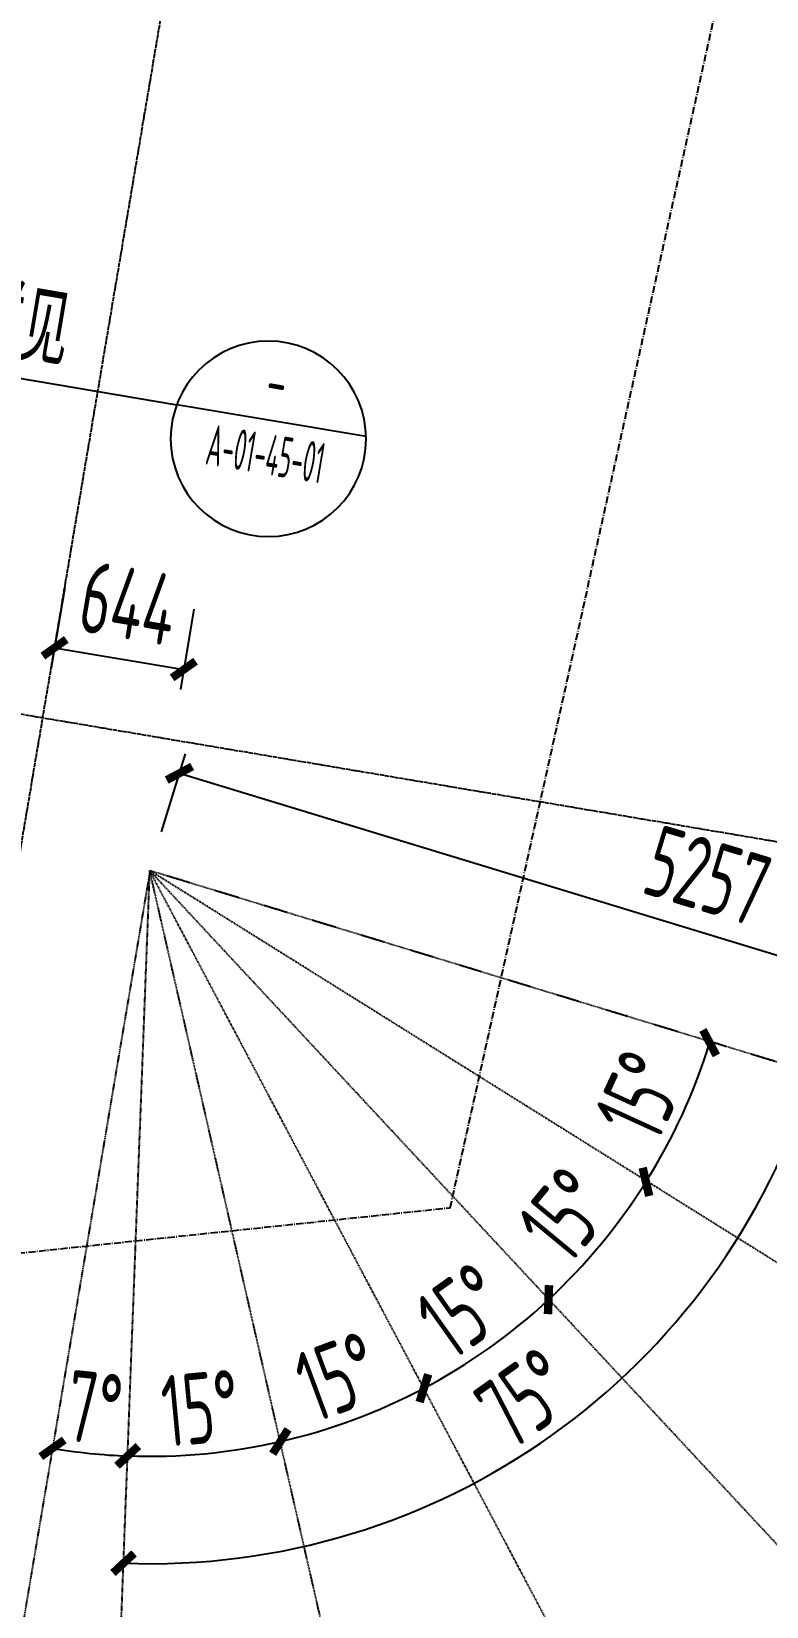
# Model space of a CAD drawing. Extents: x 12199666 to 24617114, y 1197707 to 2548648.
# Drawn here: x 12320480 to 12324090, y 1247708 to 1255445 of the extents above; entities that cross this region are included whole.
import ezdxf
from ezdxf.enums import TextEntityAlignment as Align

# ---------------------------------------------------------------- set-up
doc = ezdxf.new("R2010")
doc.units = 0
doc.header["$LTSCALE"] = 10
doc.header["$MEASUREMENT"] = 0
for name, pattern in [('TX-GRID-T1$0$TX-GRID-T1$0$DOTE', [2.42, 2, -0.2, 0.02, -0.2]), ('TX-PLAN-T1-DI$0$DASHDOT2', [0.5, 0.25, -0.125, 0, -0.125]), ('TX-PLAN-T1-F11$0$\\M+1946A\\M+190FC\\M+182CC\\M+18EED\\M+197DE-5', [5.291537, 3.527692, -0.705771, 0.352692, -0.705383]), ('TX-PLAN-T1-F11$0$ACAD_ISO04W100', [30, 24, -3, 0, -3])]:
    doc.linetypes.add(name, pattern=pattern)
for name, color, linetype in [('TX-GRID-T1$0$TX-GRID-T1$0$DOTE', 1, 'Continuous'), ('TX-PLAN-T1-DI$0$A-DIMS-100', 1, 'Continuous'), ('TX-PLAN-T1-F11$0$A-FIRE', 1, 'Continuous'), ('TX-PLAN-T1-F11$0$F-Alum', 4, 'Continuous'), ('TX-PLAN-T1-F11$0$F-center', 6, 'TX-PLAN-T1-F11$0$ACAD_ISO04W100'), ('TX-PLAN-T1-F11$0$F-concrete', 7, 'Continuous'), ('TX-PLAN-T1-F11$0$F-dim', 1, 'Continuous'), ('TX-PLAN-T1-F11$0$F-Glass', 5, 'Continuous'), ('TX-PLAN-T1-F11$0$F_MISC', 8, 'Continuous'), ('TX-PLAN-T1-F11$0$G-VOID', 5, 'TX-PLAN-T1-F11$0$\\M+1946A\\M+190FC\\M+182CC\\M+18EED\\M+197DE-5'), ('TX-PLAN-T1-F11$0$X-01-10-02$0$A-SYMB-NUMB-150', 4, 'Continuous'), ('TX-PLAN-T1-F11$0$X-01-10-02$0$A-SYMB-NUMB-T', 10, 'Continuous'), ('TX-PLAN-T1-F11$0$X-01-10-02$0$A-SYMB-STRS', 1, 'Continuous')]:
    doc.layers.add(name, color=color, linetype=linetype)
doc.layers.add('TX-PLAN-T1-F11$0$_EDO-ALUMINIUM-SECTION', color=90, linetype='Continuous', lineweight=30)
doc.styles.add('TX-PLAN-T1-DI$0$XD2008', font='xd-hzs.shx', dxfattribs={"width": 0.7, "bigfont": 'xd-hztxt.shx'})
doc.styles.add('TX-PLAN-T1-F11$0$X-01-10-02$0$XD2008', font='xd-hzs.shx', dxfattribs={"width": 0.7, "bigfont": 'xd-hztxt.shx'})
doc.dimstyles.new('TX-PLAN-T1-DI$0$XD100', dxfattribs={"dimscale": 100, "dimtxt": 3.5, "dimasz": 1.5, "dimexe": 1, "dimexo": 2, "dimgap": 0.5, "dimtad": 1, "dimdec": 0, "dimdsep": 46, "dimtxsty": 'TX-PLAN-T1-DI$0$XD2008', "dimcen": 2.5, "dimclrt": 4, "dimaunit": 1, "dimadec": 0, "dimazin": 0, "dimtfac": 1, "dimtdec": 0, "dimtix": 1, "dimtmove": 2, "dimatfit": 3, "dimfxl": 0, "dimtolj": 1, "dimtzin": 0, "dimarcsym": 0})
doc.dimstyles.new('TX-PLAN-T1-DI$0$XD100$0', dxfattribs={"dimscale": 100, "dimtxt": 3.5, "dimasz": 1, "dimexe": 1, "dimexo": 2, "dimgap": 0.5, "dimtad": 1, "dimdec": 0, "dimdsep": 46, "dimtxsty": 'TX-PLAN-T1-DI$0$XD2008', "dimblk1": 'TX-PLAN-T1-DI$0$_ArchTick', "dimblk2": 'TX-PLAN-T1-DI$0$_ArchTick', "dimsah": 1, "dimcen": 2.5, "dimclrt": 4, "dimaunit": 1, "dimadec": 0, "dimazin": 0, "dimtfac": 1, "dimtdec": 0, "dimtix": 1, "dimtmove": 2, "dimatfit": 3, "dimfxl": 0, "dimtolj": 1, "dimtzin": 0, "dimarcsym": 0})

# ---------------------------------------------------------------- blocks, each defined once
blk = doc.blocks.new('TX-GRID-T1')
at = {"layer": 'TX-GRID-T1$0$TX-GRID-T1$0$DOTE', "linetype": 'TX-GRID-T1$0$TX-GRID-T1$0$DOTE'}
for p, q in [((12319262.7, 1244529.3), (12326316.4, 1286338.5)), ((12328177.4, 1250783.4), (12286269.7, 1257853.8))]:
    blk.add_line(p, q, dxfattribs=at)
blk = doc.blocks.new('TX-PLAN-T1-F11$0$A$C3FFC0167')
at = {"layer": 'TX-PLAN-T1-F11$0$F-dim'}
for p, q in [((-5, 0), (5, 0)), ((0, 5), (0, -5))]:
    blk.add_line(p, q, dxfattribs=at)
blk.add_circle((0, 0), 2, dxfattribs=at)
blk = doc.blocks.new('TX-PLAN-T1-F11$0$jiao2')
for p, q in [((-1328.2, 341.9, 0), (-1050.6, -395.5, 0)), ((-1294.2, 336.7, 0), (-1022.6, -384.9, 0))]:
    blk.add_line(p, q)
at = {"layer": 'TX-PLAN-T1-F11$0$F-Alum', "elevation": 0}
for points in [[(-1200.5, 513.6), (-1228.3, 587.6), (-1329, 344), (-1326.9, 338.5), (-1310.1, 379.1), (-1284.3, 310.6), (-1200.5, 513.6)], [(-973.8, -88.7), (-1200.5, 513.6), (-1239.6, 418.9), (-1039.3, -113.4)], [(-1022.6, -384.9), (-1050.6, -395.5), (-1326.9, 338.5), (-1310.1, 379.1), (-1022.6, -384.9)], [(-29.9, 266.5), (-973.8, -88.7), (-899.5, -286.1), (-60.7, 29.6), (-29.9, 266.5)], [(-47.5, -24.3), (-49.6, -40), (-7.2, -24.1), (33.7, 290.5), (-29.9, 266.5), (-60.7, 29.6), (-1.3, 51.9), (-9.4, -9.9), (-47.5, -24.3), (-49.6, -40)], [(-903.2, -361.3), (-908.1, -348.2), (-982.9, -376.4), (-1002.3, -324.9), (-899.5, -286.1), (-973.8, -88.7), (-1080.4, -128.8), (-986.7, -377.8), (-1048.5, -401.1), (-1043.6, -414.2), (-903.2, -361.3)]]:
    blk.add_lwpolyline(points, dxfattribs=at)
at = {"layer": 'TX-PLAN-T1-F11$0$F-center', "extrusion": (8.46953e-07, -8.46953e-07, 1)}
blk.add_line((-1230.9, 597.1, 0), (-1332.1, 352.2, 0), dxfattribs=at)
at = {"layer": 'TX-PLAN-T1-F11$0$F-center'}
blk.add_line((51.1, 393.2, 0), (0, 0), dxfattribs=at)
at = {"layer": 'TX-PLAN-T1-F11$0$F-concrete'}
for p in [(-1150.6, 721.6, 0), (89.6, 407.7, 0)]:
    blk.add_line(p, (-893.2, 37.8, 0), dxfattribs=at)
at = {"layer": 'TX-PLAN-T1-F11$0$F-Glass', "elevation": 0}
blk.add_lwpolyline([(-19.5, 36.5), (-25.4, -9.6), (-971, -365.5), (-985.5, -327.1), (-19.5, 36.5)], dxfattribs=at)
at = {"layer": 'TX-PLAN-T1-F11$0$F_MISC', "rotation": 30.01599997489867}
for p in [(-1332.1, 352.2, 0), (0, 0)]:
    blk.add_blockref('TX-PLAN-T1-F11$0$A$C3FFC0167', p, dxfattribs=at)
blk = doc.blocks.new('TX-PLAN-T1-F11$0$A$C21521A5F')
at = {"color": 2, "true_color": 0xf1eb1f, "extrusion": (2.91824e-07, -2.98369e-06, 1), "rotation": 59.92032156323366}
blk.add_blockref('TX-PLAN-T1-F11$0$jiao2', (-693, -8143.1, 0), dxfattribs=at)
blk = doc.blocks.new('TX-PLAN-T1-F11$0$标准层幕墙0118')
at = {"color": 3}
blk.add_blockref('TX-PLAN-T1-F11$0$A$C21521A5F', (32561.3, 9139.8, 0), dxfattribs=at)
blk = doc.blocks.new('TX-PLAN-T1-DI$0$_ArchTick')
at = {"color": 0, "linetype": 'ByBlock', "const_width": 0.4}
blk.add_lwpolyline([(-0.5, -0.5), (0.5, 0.5)], dxfattribs=at)
blk = doc.blocks.new('*D255')
at = {"layer": 'TX-PLAN-T1-DI$0$A-DIMS-100', "color": 0, "lineweight": -2, "transparency": 16777216}
blk.add_arc((12321061.1, 1251317.3), 2871.9, 260.42362, 267.82402, dxfattribs=at)
at = {"layer": 'TX-PLAN-T1-DI$0$A-DIMS-100', "color": 0, "lineweight": -2, "transparency": 16777216, "xscale": 100, "yscale": 100, "zscale": 100}
for p, rotation in [((12320583.3, 1248485.4), 170.4236160359517), ((12320952.1, 1248447.5), 357.8240176454626)]:
    blk.add_blockref('TX-PLAN-T1-DI$0$_ArchTick', p, dxfattribs=dict(at, rotation=rotation))
at = {"layer": 'TX-PLAN-T1-DI$0$A-DIMS-100', "color": 4, "transparency": 16777216, "insert": (12320790.1, 1248684.3), "char_height": 350, "attachment_point": 5, "rotation": 354.12382, "style": 'TX-PLAN-T1-DI$0$XD2008'}
blk.add_mtext('\\A1;7°', dxfattribs=at)
blk = doc.blocks.new('*D258')
at = {"layer": 'TX-PLAN-T1-DI$0$A-DIMS-100', "color": 0, "lineweight": -2, "transparency": 16777216}
blk.add_arc((12321061.3, 1251322.9), 3404.3, 267.82402, 343.02321, dxfattribs=at)
at = {"layer": 'TX-PLAN-T1-DI$0$A-DIMS-100', "color": 0, "lineweight": -2, "transparency": 16777216, "xscale": 100, "yscale": 100, "zscale": 100}
for p, rotation in [((12324317.3, 1250328.9), 73.02321373266673), ((12320932.1, 1247921.1), 177.8240176454401)]:
    blk.add_blockref('TX-PLAN-T1-DI$0$_ArchTick', p, dxfattribs=dict(at, rotation=rotation))
at = {"layer": 'TX-PLAN-T1-DI$0$A-DIMS-100', "color": 4, "transparency": 16777216, "insert": (12322904.1, 1248732.2), "char_height": 350, "attachment_point": 5, "rotation": 35.42362, "style": 'TX-PLAN-T1-DI$0$XD2008'}
blk.add_mtext('\\A1;75°', dxfattribs=at)
blk = doc.blocks.new('*D259')
at = {"layer": 'TX-PLAN-T1-DI$0$A-DIMS-100', "color": 0, "lineweight": -2, "transparency": 16777216}
blk.add_arc((12321061.8, 1251321.7), 2875.5, 297.88052, 312.92036, dxfattribs=at)
at = {"layer": 'TX-PLAN-T1-DI$0$A-DIMS-100', "color": 0, "lineweight": -2, "transparency": 16777216, "xscale": 100, "yscale": 100, "zscale": 100}
for p, rotation in [((12323020, 1249216), 42.92035915392496), ((12322406.5, 1248780), 207.8805199399918)]:
    blk.add_blockref('TX-PLAN-T1-DI$0$_ArchTick', p, dxfattribs=dict(at, rotation=rotation))
at = {"layer": 'TX-PLAN-T1-DI$0$A-DIMS-100', "color": 4, "transparency": 16777216, "insert": (12322597.2, 1249161.2), "char_height": 350, "attachment_point": 5, "rotation": 35.40044, "style": 'TX-PLAN-T1-DI$0$XD2008'}
blk.add_mtext('\\A1;15°', dxfattribs=at)
blk = doc.blocks.new('*D260')
at = {"layer": 'TX-PLAN-T1-DI$0$A-DIMS-100', "color": 0, "lineweight": -2, "transparency": 16777216}
blk.add_arc((12321062, 1251322.4), 2875.5, 327.88052, 342.92036, dxfattribs=at)
at = {"layer": 'TX-PLAN-T1-DI$0$A-DIMS-100', "color": 0, "lineweight": -2, "transparency": 16777216, "xscale": 100, "yscale": 100, "zscale": 100}
for p, rotation in [((12323810.6, 1250477.9), 72.92035915394572), ((12323497.3, 1249793.6), 237.8805199399995)]:
    blk.add_blockref('TX-PLAN-T1-DI$0$_ArchTick', p, dxfattribs=dict(at, rotation=rotation))
at = {"layer": 'TX-PLAN-T1-DI$0$A-DIMS-100', "color": 4, "transparency": 16777216, "insert": (12323471.9, 1250219.1), "char_height": 350, "attachment_point": 5, "rotation": 65.40044, "style": 'TX-PLAN-T1-DI$0$XD2008'}
blk.add_mtext('\\A1;15°', dxfattribs=at)
blk = doc.blocks.new('*D244')
at = {"layer": 'TX-PLAN-T1-DI$0$A-DIMS-100', "color": 0, "lineweight": -2, "transparency": 16777216}
blk.add_arc((12321061.8, 1251322.1), 2875.5, 312.88052, 327.92036, dxfattribs=at)
at = {"layer": 'TX-PLAN-T1-DI$0$A-DIMS-100', "color": 0, "lineweight": -2, "transparency": 16777216, "xscale": 100, "yscale": 100, "zscale": 100}
for p, rotation in [((12323498.3, 1249794.9), 57.9203591539333), ((12323018.5, 1249215), 222.8805199399829)]:
    blk.add_blockref('TX-PLAN-T1-DI$0$_ArchTick', p, dxfattribs=dict(at, rotation=rotation))
at = {"layer": 'TX-PLAN-T1-DI$0$A-DIMS-100', "color": 4, "transparency": 16777216, "insert": (12323104.1, 1249632.6), "char_height": 350, "attachment_point": 5, "rotation": 50.40044, "style": 'TX-PLAN-T1-DI$0$XD2008'}
blk.add_mtext('\\A1;15°', dxfattribs=at)
blk = doc.blocks.new('*D245')
at = {"layer": 'TX-PLAN-T1-DI$0$A-DIMS-100', "color": 0, "lineweight": -2, "transparency": 16777216}
blk.add_arc((12321061.3, 1251321.7), 2875.5, 267.84092, 282.88076, dxfattribs=at)
at = {"layer": 'TX-PLAN-T1-DI$0$A-DIMS-100', "color": 0, "lineweight": -2, "transparency": 16777216, "xscale": 100, "yscale": 100, "zscale": 100}
for p, rotation in [((12321702.3, 1248518.6), 12.88076408036542), ((12320952.9, 1248448.3), 177.8409248664741)]:
    blk.add_blockref('TX-PLAN-T1-DI$0$_ArchTick', p, dxfattribs=dict(at, rotation=rotation))
at = {"layer": 'TX-PLAN-T1-DI$0$A-DIMS-100', "color": 4, "transparency": 16777216, "insert": (12321308.9, 1248682.8), "char_height": 350, "attachment_point": 5, "rotation": 5.36084, "style": 'TX-PLAN-T1-DI$0$XD2008'}
blk.add_mtext('\\A1;15°', dxfattribs=at)
blk = doc.blocks.new('*D246')
at = {"layer": 'TX-PLAN-T1-DI$0$A-DIMS-100', "color": 0, "lineweight": -2, "transparency": 16777216}
blk.add_arc((12321061.6, 1251321.8), 2875.5, 282.88052, 297.92036, dxfattribs=at)
at = {"layer": 'TX-PLAN-T1-DI$0$A-DIMS-100', "color": 0, "lineweight": -2, "transparency": 16777216, "xscale": 100, "yscale": 100, "zscale": 100}
for p, rotation in [((12322408, 1248781.1), 27.92035915390391), ((12321702.6, 1248518.7), 192.8805199400128)]:
    blk.add_blockref('TX-PLAN-T1-DI$0$_ArchTick', p, dxfattribs=dict(at, rotation=rotation))
at = {"layer": 'TX-PLAN-T1-DI$0$A-DIMS-100', "color": 4, "transparency": 16777216, "insert": (12321985.5, 1248837.6), "char_height": 350, "attachment_point": 5, "rotation": 20.40044, "style": 'TX-PLAN-T1-DI$0$XD2008'}
blk.add_mtext('\\A1;15°', dxfattribs=at)
blk = doc.blocks.new('*D247')
at = {"layer": 'TX-PLAN-T1-DI$0$A-DIMS-100', "color": 0, "lineweight": -2, "transparency": 16777216}
for p, q in [((12320643.5, 1252713.8), (12320577, 1252319.3)), ((12321278.1, 1252606.7), (12321211.5, 1252212.3)), ((12320593.6, 1252417.9), (12321228.2, 1252310.9))]:
    blk.add_line(p, q, dxfattribs=at)
at = {"layer": 'TX-PLAN-T1-DI$0$A-DIMS-100', "color": 0, "lineweight": -2, "transparency": 16777216, "xscale": 100, "yscale": 100, "zscale": 100}
for p, rotation in [((12320593.6, 1252417.9), 170.4236160359766), ((12321228.2, 1252310.9), 350.4236160359766)]:
    blk.add_blockref('TX-PLAN-T1-DI$0$_ArchTick', p, dxfattribs=dict(at, rotation=rotation))
at = {"layer": 'TX-PLAN-T1-DI$0$A-DIMS-100', "color": 4, "transparency": 16777216, "insert": (12320956.6, 1252635.6), "char_height": 350, "attachment_point": 5, "rotation": 350.42362, "style": 'TX-PLAN-T1-DI$0$XD2008'}
blk.add_mtext('\\A1;644', dxfattribs=at)
blk = doc.blocks.new('*D249')
at = {"layer": 'TX-PLAN-T1-DI$0$A-DIMS-100', "color": 0, "lineweight": -2, "transparency": 16777216}
for p, q in [((12321119.3, 1251514.4), (12321235.8, 1251896.8)), ((12321206.7, 1251801.2), (12326235.1, 1250268.9)), ((12326147.7, 1249982.1), (12326264.2, 1250364.6))]:
    blk.add_line(p, q, dxfattribs=at)
at = {"layer": 'TX-PLAN-T1-DI$0$A-DIMS-100', "color": 0, "lineweight": -2, "transparency": 16777216, "xscale": 100, "yscale": 100, "zscale": 100}
for p, rotation in [((12321206.7, 1251801.2), 163.0527609454925), ((12326235.1, 1250268.9), 343.0527609454925)]:
    blk.add_blockref('TX-PLAN-T1-DI$0$_ArchTick', p, dxfattribs=dict(at, rotation=rotation))
at = {"layer": 'TX-PLAN-T1-DI$0$A-DIMS-100', "color": 4, "transparency": 16777216, "insert": (12323801, 1251298.1), "char_height": 350, "attachment_point": 5, "rotation": 343.05276, "style": 'TX-PLAN-T1-DI$0$XD2008'}
blk.add_mtext('\\A1;5257', dxfattribs=at)
blk = doc.blocks.new('*D254')
at = {"layer": 'TX-PLAN-T1-DI$0$A-DIMS-100', "color": 0, "lineweight": -2, "transparency": 16777216}
blk.add_arc((12320501, 1252120.9), 8297.6, 260.42362, 350.40108, dxfattribs=at)
at = {"layer": 'TX-PLAN-T1-DI$0$A-DIMS-100', "color": 0, "lineweight": -2, "transparency": 16777216, "xscale": 100, "yscale": 100, "zscale": 100}
for p, rotation in [((12328682.4, 1250737.3), 80.40108037310675), ((12319120.6, 1243938.9), 170.4236160333639)]:
    blk.add_blockref('TX-PLAN-T1-DI$0$_ArchTick', p, dxfattribs=dict(at, rotation=rotation))
at = {"layer": 'TX-PLAN-T1-DI$0$A-DIMS-100', "color": 4, "transparency": 16777216, "insert": (12325178.7, 1245541.7), "char_height": 350, "attachment_point": 5, "rotation": 35.41235, "style": 'TX-PLAN-T1-DI$0$XD2008'}
blk.add_mtext('\\A1;1378x7', dxfattribs=at)
blk = doc.blocks.new('TX-PLAN-T1-F11$0$X-01-10-02$0$ECADI-TAG-DWGREF')
at = {"color": 1}
blk.add_line((-5.892, 1.132), (5.892, 1.132), dxfattribs=at)
blk.add_circle((0, 0), 6, dxfattribs=at)
at = {"style": 'TX-PLAN-T1-F11$0$X-01-10-02$0$XD2008', "width": 0.7}
blk.add_attdef('88', text='', height=2.5, dxfattribs=at).set_placement((0.046, 2.052), align=Align.CENTER)
blk.add_attdef('88-888', text='', height=2.5, dxfattribs=at).set_placement((0, 0.311), align=Align.TOP_CENTER)
blk = doc.blocks.new('TX-PLAN-T1-DI')
at = {"layer": 'TX-PLAN-T1-DI$0$A-DIMS-100', "linetype": 'TX-PLAN-T1-DI$0$DASHDOT2', "elevation": 0}
for points in [[(12321061.8, 1251321.7), (12319967.9, 1244837.7)], [(12320814.1, 1244817.8), (12321061.3, 1251321.7)], [(12327294, 1249420.2), (12321061, 1251323)], [(12325393.3, 1246668), (12321061, 1251323)], [(12322487.7, 1245075.3), (12321061, 1251323)], [(12324035.9, 1245704.4), (12321061.3, 1251321.7)], [(12326498.7, 1247923.4), (12321062.3, 1251322.6)]]:
    blk.add_lwpolyline(points, dxfattribs=at)
at = {"layer": 'TX-PLAN-T1-DI$0$A-DIMS-100'}
dim = blk.add_angular_dim_2l(base=(12323395.5, 1244344.5), line1=((12329185, 1250652.3), (12299769.2, 1255627)), line2=((12319569.3, 1246598.8), (12319037.6, 1243447)), text='1378x7', dimstyle='TX-PLAN-T1-DI$0$XD100', override={"dimasz": 1, "dimblk1": 'TX-PLAN-T1-DI$0$_ArchTick', "dimblk2": 'TX-PLAN-T1-DI$0$_ArchTick', "dimsah": 1}, dxfattribs=at)
dim.commit()
dim.dimension.update_dxf_attribs({"geometry": '*D254', "text_midpoint": (12325178.7, 1245541.7)})
for base, p1, p2, angle, picture, middle in [((12321228.1573, 1252310.8808), (12320676.7758, 1252910.9705), (12321311.3382, 1252803.9113), 350.42362, '*D247', (12320956.6257, 1252635.5782)), ((12326235.1, 1250268.9), (12321061, 1251323), (12326089.4, 1249790.8), 343.05276, '*D249', (12323801, 1251298.1))]:
    dim = blk.add_linear_dim(base=base, p1=p1, p2=p2, angle=angle, dimstyle='TX-PLAN-T1-DI$0$XD100$0', dxfattribs=at)
    dim.commit()
    dim.dimension.update_dxf_attribs({"geometry": picture, "text_midpoint": middle, "dimtype": 129})
for base, line1, line2, picture, middle in [((12320705.7, 1248467.5), ((12321061.8, 1251321.7, 0), (12319967.9, 1244837.7, 0)), ((12320814.1, 1244817.8, 0), (12321061.3, 1251321.7, 0)), '*D255', (12320790.1, 1248684.3)), ((12322385.5, 1248186.7), ((12327294, 1249420.2, 0), (12321061, 1251323, 0)), ((12320814.1, 1244817.8, 0), (12321061.3, 1251321.7, 0)), '*D258', (12322904.1, 1248732.2)), ((12321204.5, 1248449.8), ((12322235.1, 1246188.8, 0), (12321061, 1251323, 0)), ((12320863, 1246062.7, 0), (12321061.3, 1251321.7, 0)), '*D245', (12321308.9, 1248682.8)), ((12323621.6, 1250012.2), ((12326095.2, 1249776, 0), (12321060.7, 1251322.8, 0)), ((12325519.2, 1248524.3, 0), (12321062, 1251322.4, 0)), '*D260', (12323471.9, 1250219.1)), ((12323195.2, 1249394.1), ((12325523.3, 1248525.7, 0), (12321060.7, 1251322.8, 0)), ((12324643, 1247465.7, 0), (12321061.8, 1251322.1, 0)), '*D244', (12323104.1, 1249632.6)), ((12322623.5, 1248907.2), ((12324647.5, 1247465.8, 0), (12321060.9, 1251322.7, 0)), ((12323522.9, 1246669.8, 0), (12321061.8, 1251321.7, 0)), '*D259', (12322597.2, 1249161.2)), ((12321945.1, 1248585.4), ((12323527.1, 1246669.3, 0), (12321061, 1251323, 0)), ((12322234.8, 1246191.5, 0), (12321061.6, 1251321.8, 0)), '*D246', (12321985.5, 1248837.6))]:
    dim = blk.add_angular_dim_2l(base=base, line1=line1, line2=line2, dimstyle='TX-PLAN-T1-DI$0$XD100', override={"dimasz": 1, "dimblk1": 'TX-PLAN-T1-DI$0$_ArchTick', "dimblk2": 'TX-PLAN-T1-DI$0$_ArchTick', "dimsah": 1}, dxfattribs=at)
    dim.commit()
    dim.dimension.update_dxf_attribs({"geometry": picture, "text_midpoint": middle})
blk = doc.blocks.new('TX-PLAN-T1-F11')
at = {"layer": 'TX-PLAN-T1-F11$0$G-VOID', "elevation": 3.6}
blk.add_lwpolyline([(12308677, 1248207), (12322536.2, 1249667.4), (12329812.2, 1282477.3)], dxfattribs=at)
at = {"layer": 'TX-PLAN-T1-F11$0$X-01-10-02$0$A-SYMB-NUMB-T', "color": 1, "elevation": 0}
blk.add_lwpolyline([(12318772.6, 1253373.3), (12319104.4, 1253964.4), (12321193.6, 1253611.9)], dxfattribs=at)
at = {"layer": 'TX-PLAN-T1-F11$0$_EDO-ALUMINIUM-SECTION', "rotation": 350.4236156863823}
blk.add_blockref('TX-PLAN-T1-F11$0$标准层幕墙0118', (12293055.5, 1251790.4), dxfattribs=at)
at = {"layer": 'TX-PLAN-T1-F11$0$A-FIRE'}
blk.add_blockref('TX-PLAN-T1-DI', (0, 0.1), dxfattribs=at)
at = {"layer": 'TX-PLAN-T1-F11$0$X-01-10-02$0$A-SYMB-STRS'}
ref = blk.add_blockref('TX-PLAN-T1-F11$0$X-01-10-02$0$ECADI-TAG-DWGREF', (12321643.4, 1253444.1, 0), dxfattribs=dict(at, xscale=-79.99999999999986, yscale=79.99999999999987, zscale=79.99999999999979, rotation=350.4236160213276))
ref.add_attrib('88-888', 'A-01-45-01', dxfattribs={"layer": '0', "color": 4, "height": 200, "rotation": 350.42362, "style": 'TX-PLAN-T1-F11$0$X-01-10-02$0$XD2008', "width": 0.5}).set_placement((12321647.5, 1253468.6, 0), align=Align.TOP_CENTER)
ref.add_attrib('88', '-', dxfattribs={"layer": '0', "color": 4, "height": 240, "rotation": 350.42362, "style": 'TX-PLAN-T1-F11$0$X-01-10-02$0$XD2008', "width": 0.7}).set_placement((12321667, 1253606.6, 0), align=Align.CENTER)
at = {"layer": 'TX-PLAN-T1-F11$0$X-01-10-02$0$A-SYMB-NUMB-150', "style": 'TX-PLAN-T1-F11$0$X-01-10-02$0$XD2008', "width": 0.7}
blk.add_text('01-ST-11详见', height=350, rotation=350.42405, dxfattribs=at).set_placement((12319123.7, 1254050.8, 5010055496.1))

msp = doc.modelspace()

# ---------------------------------------------------------------- block references
for name in ['TX-PLAN-T1-F11', 'TX-GRID-T1']:
    msp.add_blockref(name, (0, 0))

doc.saveas('drawing.dxf')
